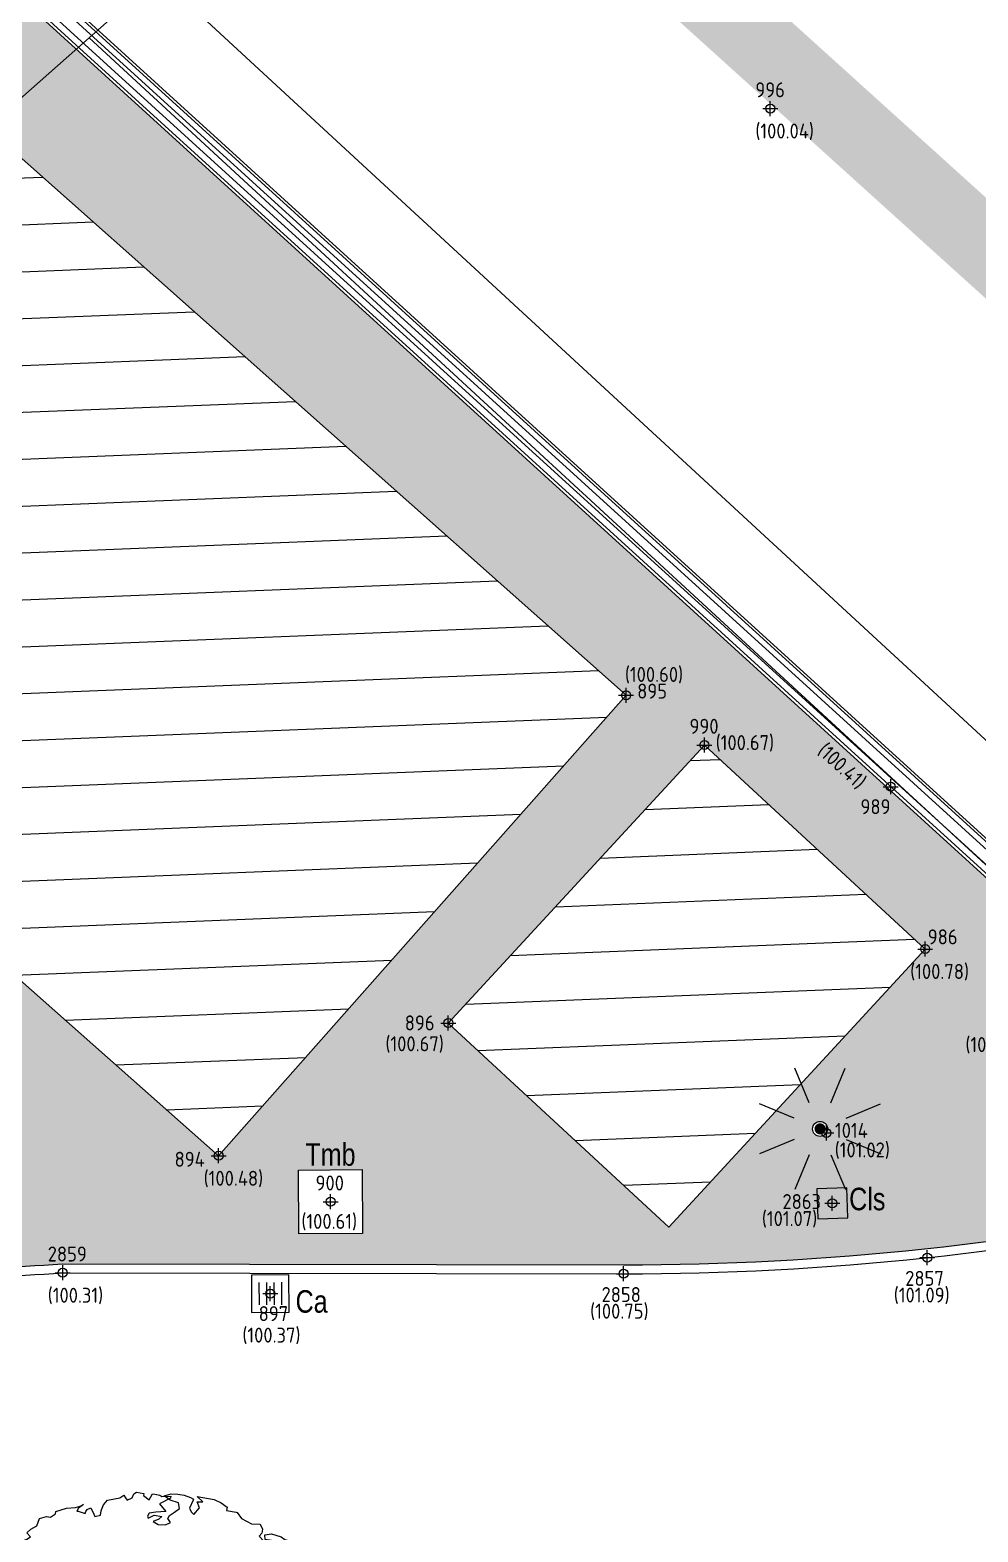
# Model space of a CAD drawing. Extents: x 9555 to 11275, y -8412 to -6382.
# Drawn here: x 10071.06 to 10083.71, y -8083.17 to -8063.13 of the extents above; entities that cross this region are included whole.
import ezdxf
from ezdxf.enums import TextEntityAlignment as Align

# ---------------------------------------------------------------- set-up
doc = ezdxf.new("R2010")
doc.units = 0
doc.header["$MEASUREMENT"] = 0
doc.header["$XCLIPFRAME"] = 2
doc.header["$PDMODE"] = 33
doc.header["$PDSIZE"] = 0.12
doc.linetypes.add('TRATTEGGIATA', pattern=[0.75, 0.5, -0.25])
doc.layers.get('0').update_dxf_attribs({"color": 53, "lineweight": 50})
for name, color, linetype in [('02_CAT', 7, 'Continuous'), ('GEI-Nome_P', 6, 'Continuous'), ('GEI-Punti', 7, 'Continuous'), ('Gei-Punti_3D', 3, 'Continuous'), ('GEI-Quote_P', 3, 'Continuous'), ('GEI-Simboli', 6, 'Continuous'), ('Immagine', 181, 'Continuous'), ('Ril-Aiuola_Retino', 85, 'Continuous'), ('Ril-Albero', 104, 'Continuous'), ('Ril-Fabbr_Retino', 8, 'Continuous'), ('Ril-Muro', 6, 'Continuous'), ('Ril-Palo_Lampione', 20, 'Continuous'), ('Ril-Strada', 4, 'Continuous'), ('Ril-Tomb_CADITOIA-Chiusino', 5, 'Continuous'), ('Ril-Tomb_CEMENTO-Cls', 5, 'Continuous'), ('Ril-Tombino', 5, 'Continuous')]:
    doc.layers.add(name, color=color, linetype=linetype)
for name, color, linetype, lineweight in [('Fgl.957E_Estratto', 5, 'Continuous', 30), ('Ril-Fabbr_Container-Prefabbricato', 7, 'Continuous', 30), ('x Area Rilievo', 1, 'Continuous', 15)]:
    doc.layers.add(name, color=color, linetype=linetype, lineweight=lineweight)
doc.layers.add('Gei-Nome_p(OFF)', color=251, linetype='Continuous', plot=False)
doc.styles.add('HELVLA', font='helvl', dxfattribs={"width": 0.8})
doc.styles.get("Standard").update_dxf_attribs({"font": 'isocp.shx'})
picture_1 = doc.add_image_def('image2.png', size_in_pixel=(4950, 3510))
picture_2 = doc.add_image_def('image3.png', size_in_pixel=(3510, 4950))
pattern_1 = [(2.294729999999969, (0, 0), (-0.02502492975622583, 0.6244988013524894), [])]

# ---------------------------------------------------------------- blocks, each defined once
blk = doc.blocks.new('PALO-ILLUM01_15')
at = {"layer": 'Ril-Palo_Lampione'}
h = blk.add_hatch(color=256, dxfattribs=at)
edge = h.paths.add_edge_path()
edge.add_arc((0, 0), 0.075, 0, 360)
for p, q in [((-0.143506287046162, 0.3464548247293203), (-0.334848003244527, 0.8083945909784093)), ((0.143506287046162, 0.3464548247293203), (0.334848003244527, 0.8083945909784093)), ((-0.3462938233607868, 0.1438943636914513), (-0.8080189212878537, 0.3357535150088668)), ((0.3462938233607868, 0.1438943636914513), (0.8080189212878537, 0.3357535150088668)), ((-0.3467755222732791, -0.1427295945208775), (-0.809142885358098, -0.3330357204180479)), ((0.3467755222732791, -0.1427295945208775), (0.809142885358098, -0.3330357204180479)), ((-0.1446699739465765, -0.345970517007297), (-0.3375632725125767, -0.8072645396960008)), ((0.1446699739465765, -0.345970517007297), (0.3375632725125767, -0.8072645396960008))]:
    blk.add_line(p, q, dxfattribs=at)
at = {"layer": 'Ril-Palo_Lampione', "color": 7}
blk.add_circle((0, 0), 0.09972012964650094, dxfattribs=at)
blk = doc.blocks.new('TCa-a')
at = {"layer": 'Ril-Tomb_CADITOIA-Chiusino'}
for p, q in [((-0.1499999999998636, 0.1500000000005457), (0.1500000000000909, 0.1500000000005457)), ((-0.1499999999998636, 0.0500000000001819), (0.1500000000000909, 0.0500000000001819)), ((-0.1499999999998636, -0.0500000000001819), (0.1500000000000909, -0.0500000000001819)), ((-0.1499999999998636, -0.1499999999996362), (0.1500000000000909, -0.1499999999996362))]:
    blk.add_line(p, q, dxfattribs=at)
blk.add_lwpolyline([(-0.25, -0.25), (0.25, -0.25), (0.25, 0.25), (-0.25, 0.25)], close=True, dxfattribs=at)
blk = doc.blocks.new('ALB_PINO')
at = {"layer": 'Ril-Albero'}
for points in [[(0.9957663673045545, -1.089119406650383), (0.9648018835592893, -1.083550707583157), (0.987240531896191, -1.047653842444191), (0.9604499515731959, -1.018876353835907), (1.029335424767964, -0.9913324360692002), (1.048991627814416, -0.9709081255237777), (1.053772078657971, -0.8998896763046957), (0.9475723619140126, -0.9127363487692435), (0.8941692090876359, -0.9430646301867398), (0.8463312608242859, -0.9424478588822183), (0.8288509349032438, -0.9952093898569672), (0.8506830358193156, -1.007122184396934), (0.8655586517753591, -1.057716179492303), (0.8220724577628289, -1.121773849048253), (0.8200744522101786, -1.177319743672882), (0.8587800176438805, -1.184280610449235), (0.8764382151376822, -1.219402194529351), (0.8462583281208254, -1.253906863726655), (0.7781576086459836, -1.321524177991336), (0.677522918730233, -1.303425884847087), (0.6564755507898781, -1.331586602151759), (0.6663925303479346, -1.365315874943548), (0.5679340315397212, -1.379554858696423), (0.5377541237791092, -1.414059643239483), (0.5089655379030091, -1.440828049255828), (0.4829595335646673, -1.452124044257829), (0.4555623850766324, -1.471156330673324), (0.3789358509371823, -1.497307965386057), (0.3338803272205269, -1.481218754832838), (0.2705600793325402, -1.47781750453268), (0.1911509221678216, -1.519441780952178), (0.1341804340842145, -1.525169076886044), (0.1306132558180479, -1.500568119636768), (0.1151310924407198, -1.497783784219422), (0.08277530755469797, -1.499951348332246), (0.03215460001877091, -1.514807075155289), (-0.03473284687913747, -1.486804982950702), (-0.1296241466769743, -1.525644808607098), (-0.1605886304226942, -1.520076109539872), (-0.2006854969971528, -1.520851505943568), (-0.2534820816584897, -1.503370012337285), (-0.3005354539371865, -1.542826724643049), (-0.3201916569840932, -1.563251035187562), (-0.3602885235585518, -1.564026431592168), (-0.2963615505149164, -1.519617935101991), (-0.3140197480087181, -1.484496351021875), (-0.35272531344242, -1.477535484245522), (-0.3969960834396034, -1.501519670191186), (-0.4793658507059035, -1.470733214336718), (-0.486322356409687, -1.509414530237876), (-0.5172868401549522, -1.503845831170651), (-0.5194627172803621, -1.471508610740415), (-0.5490358998853253, -1.458203648493139), (-0.6341882694326841, -1.442889718998771), (-0.6883759982437141, -1.433144516805982), (-0.7685698883846044, -1.43469528138084), (-0.7651805816907427, -1.371413123575252), (-0.790579860872981, -1.334899371786008), (-0.8447677466750747, -1.325154141359775), (-0.8926056949384247, -1.324537370055253), (-0.8989554754861047, -1.315408939166986), (-0.9116551935729831, -1.297152049155187), (-0.9398370750367349, -1.276110823726953), (-0.9708015587824548, -1.270542124659727), (-1.010898425356913, -1.271317521064333), (-1.029947923991472, -1.243932200163357), (-1.047605985237965, -1.208810759662441), (-1.004119811969645, -1.144753205453156), (-1.012645626633798, -1.103287525900299), (-1.023953886588856, -1.077294400941895), (-1.039436206956793, -1.074510037291105), (-1.063444205742485, -1.030260137668478), (-1.112066729990488, -0.9895698827536705), (-1.177562875747185, -0.953831527369033), (-1.188086716708654, -0.9679118577874704), (-1.193045196115577, -0.9510471637182434), (-1.204960181226738, -0.972863785551084), (-1.128762322935813, -1.082404925572149), (-1.193473892708312, -1.086740053797797), (-1.186339515431769, -1.135941852951504), (-1.15041655227958, -1.158375246087957), (-1.146849217021895, -1.182976231571587), (-1.179205001907917, -1.185143795684411), (-1.205211006246714, -1.196439790685503), (-1.21930186848283, -1.185919192088107), (-1.236353361564284, -1.102987976563412), (-1.249837655635815, -1.044657602941328), (-1.258363491044179, -1.003192038735136), (-1.24366574666044, -0.9659029187747308), (-1.296462331321777, -0.9484214251684477), (-1.309161892417592, -0.9301645633900932), (-1.320470330107469, -0.9041715255449105), (-1.348045486415117, -0.8353205533254311), (-1.376227388623079, -0.8142794432429525), (-1.339697700314332, -0.7889030895890699), (-1.323608811781355, -0.7438776782151706), (-1.3321344901982, -0.702412142242423), (-1.353966591114272, -0.6904993477033656), (-1.343442907144322, -0.6764189890505747), (-1.36249240577888, -0.6490336681505084), (-1.376583288759207, -0.6385131848988692), (-1.431555750545954, -0.5886944708623503), (-1.419640765435247, -0.5668778490295097), (-1.457739626457055, -0.5121073508085772), (-1.461306804723222, -0.4875063935593005), (-1.423385836017928, -0.4543938920702146), (-1.419211932595658, -0.431185102529156), (-1.431911650682082, -0.4129282125182669), (-1.45096114931664, -0.3855428916182007), (-1.439046027958625, -0.3637264133645601), (-1.419389961159027, -0.3433019592408471), (-1.416607358877513, -0.3278294328798381), (-1.444789240341265, -0.3067882074516035), (-1.487061984041588, -0.2752263834259736), (-1.522984967937987, -0.252793105635277), (-1.516028462234203, -0.2141117897332094), (-1.485848711464655, -0.1796069769567055), (-1.495765691022257, -0.1458777041640076), (-1.553520755090972, -0.1115315164875881), (-1.577528753876209, -0.06728161686496037), (-1.621192798717288, -0.04345605601938018), (-1.631109914522654, -0.009726639647482216), (-1.60588850691272, 0.04164272361904864), (-1.569358818603973, 0.06701907727293133), (-1.58284313341926, 0.1253493355483499), (-1.583627709403913, 0.165422819159545), (-1.53935696015094, 0.1894068897585441), (-1.54153283727635, 0.22174411018878), (-1.546491473674791, 0.238608832491451), (-1.519094168195238, 0.257641090673502), (-1.522661367205615, 0.2822419325770227), (-1.557977762193218, 0.3524851007381642), (-1.553803879514703, 0.3756937749334668), (-1.539106135130965, 0.4129828948938723), (-1.537714833990208, 0.420719158073922), (-1.503183171978776, 0.3905495017565102), (-1.486309707460691, 0.3955014295201238), (-1.451171320293156, 0.4131415199939568), (-1.451171320293156, 0.4131415199939568), (-1.418815535406679, 0.4153090841067808), (-1.437865054785448, 0.442694289661091), (-1.471612120068471, 0.4327905777139733), (-1.532149650170936, 0.4516640954492743), (-1.516060761637959, 0.4966895068231736), (-1.546418540971331, 0.550067837335888), (-1.508497551521828, 0.5831804541698205), (-1.469185281675777, 0.624029218838956), (-1.378467864556001, 0.6396603703000494), (-1.393343459768289, 0.6902544807411743), (-1.385602221088334, 0.6888622847995123), (-1.370904654440324, 0.7261513176466963), (-1.382213071385991, 0.7521444708385445), (-1.292886798415907, 0.7600393308852347), (-1.251398651444447, 0.7685508751241343), (-1.244442145740663, 0.8072321910262019), (-1.251576523017206, 0.8564339901789992), (-1.203131849597753, 0.9036269656657225), (-1.217222868824933, 0.9141475924974714), (-1.141979423185944, 1.005835477234001), (-1.065504343556199, 1.00731426186249), (-1.102366281633181, 0.9530146204801042), (-1.050485485731201, 0.908120603645699), (-1.051876786871958, 0.9003843404656493), (-1.143985484388281, 0.8770170411702622), (-1.172774091008591, 0.8502485198081615), (-1.182513178249678, 0.7960947928908411), (-1.245048870896767, 0.7594224442349571), (-1.193643566631977, 0.7342048027943804), (-1.147981516238247, 0.7659251365734292), (-1.133283771854508, 0.8032142565338347), (-1.122760087884558, 0.8172946151857161), (-1.015775774412191, 0.7900679193857343), (-0.9728963262995194, 0.8063157268055932), (-0.9504575002273441, 0.8422126790568711), (-0.8920958679940441, 0.8556762664051405), (-1.001256079336031, 0.9152400672886927), (-0.9893410942248693, 0.9370566891215333), (-0.9724674727161755, 0.9420085886517029), (-0.906364758793984, 0.9540800082908447), (-0.9226315188997205, 0.9969377119727199), (-0.9494220992227156, 1.025715200581004), (-0.9474240936700653, 1.081261095206543), (-1.000220678331402, 1.098742588812826), (-1.002396555456812, 1.131079809243062), (-0.9686494694295789, 1.140983636536845), (-0.8997641739705386, 1.16852746719124), (-0.8723668684909853, 1.187559725373291), (-0.8991574488139804, 1.216337213981575), (-0.870368862938335, 1.24310561999792), (-0.8260980929411517, 1.267089805943584), (-0.8086179240111733, 1.319851365151777), (-0.7579972164752462, 1.334707091974821), (-0.7270327327295263, 1.329138392907595), (-0.6905030444212343, 1.354514746561478), (-0.6877204628834761, 1.36998715757673), (-0.6110939080002709, 1.396138907635219), (-0.5463823382277724, 1.400474035860867), (-0.5126352522009938, 1.410377863153741), (-0.4866294255979255, 1.42167377104343), (-0.5231590931624623, 1.396297532735304), (-0.5350740782731691, 1.374480910902463), (-0.5273329965847324, 1.373088743194245), (-0.4745364119233955, 1.355607249587052), (-0.4717538096414273, 1.371079775948061), (-0.4612301256714773, 1.385160134599943), (-0.4352241213331354, 1.396456129601944), (-0.4112161432916537, 1.352206114632651), (-0.4062576638847304, 1.335341420563424), (-0.3647694961690604, 1.343853080148079), (-0.3592042916060336, 1.374798132869188), (-0.3578129904652769, 1.382534396050147), (-0.3431152668252935, 1.419823400663887), (-0.3129355160557452, 1.454328213440391), (-0.2222179626891148, 1.469959221321375), (-0.1948206572100162, 1.488991479503426), (-0.1821210961146562, 1.470734617725981), (-0.1694213780277778, 1.452477727714182), (-0.1342829908597878, 1.470117818188015), (-0.1209767046083243, 1.499670703200906), (-0.1027119389494828, 1.512358894145478), (-0.04852405314738917, 1.502613663718336), (-0.05130665542890256, 1.487141137357327), (-0.009033911729034116, 1.455579313331697), (0.01479621548435262, 1.499212528763934), (0.03027837886122597, 1.496428193346588), (0.06898394429538257, 1.489467326571145), (0.08307496352256294, 1.478946699740305), (0.1477865125513063, 1.483281712619288), (0.145003931013548, 1.467809301604944), (0.06559477384882939, 1.426185025185447), (0.1114347165590743, 1.370022359256296), (0.03898206509813917, 1.367079398738866), (-0.01024718430596749, 1.359959906862429), (-0.02216216941667426, 1.338143285030498), (-0.01720366926599581, 1.321278706307027), (0.02706707998743241, 1.345262776906026), (0.08125496578952607, 1.335517546479792), (0.06159876274307408, 1.315093235935279), (0.01871929388664739, 1.298845313170574), (0.05464225703883585, 1.276411920033212), (0.110221443982141, 1.274402952787028), (0.1453598311496762, 1.292043043260861), (0.1263103117713626, 1.319428248815171), (0.1263103117713626, 1.319428248815171), (0.1382252968820694, 1.341244870648012), (0.1747549851908161, 1.366621224301895), (0.2112846527553529, 1.391997462610021), (0.2027589950818083, 1.433463113928525), (0.1422213287320346, 1.452336775243936), (0.09994842804064774, 1.483898627503009), (0.1505691148328197, 1.498754238980297), (0.1984070630957149, 1.498137467676685), (0.2448538672098266, 1.489784404958669), (0.2899092131912084, 1.473695107293139), (0.2899092131912084, 1.473695107293139), (0.3117413141072802, 1.461782312754082), (0.3103500129665235, 1.454046049573122), (0.2837373042158333, 1.394940423126542), (0.295045721161955, 1.368947269935603), (0.31548654168148, 1.349298327561343), (0.3561899556767685, 1.397883383643972), (0.3399232163152419, 1.440741202671603), (0.3800200621459453, 1.441516483729544), (0.3391386195868336, 1.480814570936133), (0.4629963975768305, 1.458539802899764), (0.5144016810978655, 1.433322046112522), (0.5566744455419439, 1.401760337432648), (0.5525005421196738, 1.37855154789159), (0.6221707482901593, 1.366021953814567), (0.629911829978596, 1.364629786105439), (0.6616608897085143, 1.318987603427928), (0.7348981378983126, 1.281857195680828), (0.7982183857858445, 1.278455945379761), (0.8158766040234013, 1.243334476645401), (0.8103113994603746, 1.212389423924293), (0.7906551756697127, 1.191964998033114), (0.8237957142756613, 1.154059165647965), (0.7408192218532577, 1.137035874712097), (0.7056808346857224, 1.119395784238264), (0.7493450572616212, 1.095570310505906), (0.766218521779706, 1.100522238269519), (0.7916178009619443, 1.064008486480276), (0.8358885709591277, 1.087992672425941), (0.8351039742302646, 1.128066040689561), (0.8752008408051779, 1.128841437094167), (0.8807660453682047, 1.159786489816184), (0.8343193982456114, 1.168139524300756), (0.8321435003764464, 1.200476629384326), (0.881372749780553, 1.207596121260764), (0.9496514978187633, 1.187330292237135), (0.9778333792829699, 1.166289066808901), (1.061594447689572, 1.143238874133573), (1.074294029529142, 1.124982127701884), (1.034197162954683, 1.124206731298187), (1.04550557990035, 1.098213578106339), (0.9766201067055817, 1.070669660339632), (0.9563571785030263, 1.002435603003875), (0.9317426322965048, 0.9988758429493885), (0.9023473212643012, 0.924297690141799), (0.959317809348363, 0.9300249860756651), (0.9613158149010133, 0.9855708807012036), (0.9823631828413681, 1.013731598005876), (1.058989737724573, 1.039883348064365), (1.064554921543845, 1.070828285439717), (1.126483889034375, 1.059690887304356), (1.137792326724707, 1.033697849459173), (1.154059066086234, 0.9908400304315421), (1.179458345268472, 0.9543262786422986), (1.16754338090152, 0.9325097721561235), (1.141537376563178, 0.9212137771541222), (1.138754774281665, 0.9057412507931133), (1.164154053463903, 0.8692274990038698), (1.21060085757756, 0.8608744362858545), (1.21912653599486, 0.8194089003131069), (1.255049499147049, 0.7969755071766542), (1.267749217233927, 0.7787186171648557), (1.222087166840197, 0.7469982833848974), (1.269318389946989, 0.6985717652900405), (1.309415256521902, 0.6993471616946465), (1.349512280087879, 0.7001225298658085), (1.343947075524852, 0.6691774771437906), (1.333423234563384, 0.6550971467253532), (1.326466749603355, 0.6164159461690417), (1.325075448462599, 0.608679682988992), (1.345516248237914, 0.5890306252689754), (1.385613114812827, 0.5898060216735814), (1.393354353492327, 0.5884138257310099), (1.415971051137262, 0.5364276629274229), (1.435020392780302, 0.5090423702608007), (1.413973024839947, 0.4808816529561284), (1.454854488143724, 0.4415836810962048), (1.472512685637071, 0.4064620970151793), (1.445115380157972, 0.3874298388331283), (1.448682558424139, 0.3628288815838516), (1.457208393832502, 0.32136331737766), (1.455817092691746, 0.3136270541967008), (1.409548317141912, 0.2340969736264071), (1.43494759632415, 0.1975832218371636), (1.44129737687183, 0.1884547909479863), (1.44704060999868, 0.1315167003807858), (1.40772834015263, 0.09066793571255971), (1.476791664175948, 0.03032862307773598), (1.489491225271308, 0.01207176130029097), (1.480358842442115, 0.005727665828459294), (1.491667280131992, -0.0202653720176329), (1.474793658622843, -0.02521727154689302), (1.438263970314097, -0.0505936252016852), (1.53194201827921, -0.1073730906678918), (1.516459854901882, -0.1045887552514557), (1.496197062946635, -0.1728229561664136), (1.503938144635072, -0.1742151238746317), (1.476540859899728, -0.1932472667109266), (1.450534855561386, -0.2045432617129279), (1.451319588537103, -0.2446167735566576), (1.444363103577075, -0.2832979741129691), (1.441580501295562, -0.2987705004730685), (1.446538980702485, -0.3156351945422955), (1.42827405805258, -0.3283233572525148), (1.402268210705756, -0.3396193804879601), (1.412185190263358, -0.373348653280658), (1.482639972418951, -0.4259517309679666), (1.438369066174459, -0.4499357733344311), (1.418106274218758, -0.518169974249389), (1.428023410767878, -0.551899275275531), (1.400626105288779, -0.570931533457582), (1.374620100950438, -0.5822275284595833), (1.387319819037316, -0.6004844184704723), (1.383930512343454, -0.6637665762760605), (1.341051043487028, -0.6800144990416754), (1.331311956245486, -0.7341682259580864), (1.346187415210466, -0.7847621928200113), (1.295566864665602, -0.7996179478764986), (1.272343462608774, -0.795441416517491), (1.255469998091144, -0.8003933442811046), (1.234422473159725, -0.8285540333514234), (1.22607468705894, -0.8749714970877847), (1.155013336738762, -0.870178194425165), (1.157189370855235, -0.9025154430888449), (1.146058982473392, -0.9644054331853056), (1.165108324116432, -0.9917907258519278), (1.129969957692651, -1.009430700980005), (1.094831570525116, -1.027070791453838), (1.073784202584761, -1.05523150875851), (1.024554796189591, -1.062350972400594)], [(0.7224292112865669, 0.6693631051888644), (0.6884083055571182, 0.6811852515360499), (0.6766886789765749, 0.6794904492147964), (0.6455468180835169, 0.6755846757036181), (0.6347187611455638, 0.647111594322638), (0.6334362115131853, 0.6188231329164466), (0.6093769843693053, 0.5908283857656045), (0.587780453047003, 0.587107145116903), (0.5794154474011748, 0.5829077444645065), (0.579975818087064, 0.5542878495120078), (0.5341332170615942, 0.5321118361074753), (0.4883505333165203, 0.563160803695979), (0.43637664921755, 0.5915206094445296), (0.3877996944794404, 0.5964541650668309), (0.3741948184116382, 0.6160123327403255), (0.4272644095832447, 0.6254809627929774), (0.4836884854427126, 0.6324451380936864), (0.4612005414697933, 0.655502148270358), (0.4340330977598796, 0.6736968318231504), (0.3690147082785415, 0.6929949102945159), (0.3233166413857589, 0.682200574290988), (0.3319532841779846, 0.6350167840695633), (0.2906034973212854, 0.6272430434513865), (0.2467058853291064, 0.6370389539310111), (0.199742542932313, 0.672102730431476), (0.2286681123724748, 0.6954198298120957), (0.2574491476794947, 0.7073552517917108), (0.2654406251987211, 0.7306345730015948), (0.2349188952804298, 0.7513339137643982), (0.2039213907847852, 0.7588097305419126), (0.2047282073273209, 0.7738748986543271), (0.1789281078368958, 0.7785148271335913), (0.1911233312595186, 0.7934330663287312), (0.2048302552990435, 0.8061781407381261), (0.1620708157967101, 0.8328808069894933), (0.0927466324407078, 0.8282367253918039), (0.05777455377085516, 0.8136121133387917), (0.04460296611853209, 0.8673153696821885), (0.08123112254736498, 0.8911485225839044), (0.1197021785493462, 0.9146501265935569), (0.1499524490565136, 0.9453340638177963), (0.1619610076551226, 0.9697923645202593), (0.1973065937078218, 0.9653369406700278), (0.2067077238722277, 0.9541398550112774), (0.2084062877921724, 0.9424268311771868), (0.1925675321609788, 0.9072498072786459), (0.1758798085517128, 0.8779292388293527), (0.2438789768585821, 0.87520653905122), (0.2963284577996319, 0.8600701701756464), (0.3101624848528672, 0.8100503763102154), (0.3383234099288757, 0.7973807993625144), (0.3636056041515303, 0.8004390858053796), (0.3593595498215336, 0.829721819617049), (0.3620092659381271, 0.8444554388364907), (0.3926755507328608, 0.8351378908204481), (0.4360551004657509, 0.833040223496397), (0.4323269514044341, 0.8546247423850275), (0.4066712290556325, 0.8706463764987404), (0.3751558400359727, 0.8858205235450498), (0.3615509639677157, 0.9053786912185444), (0.38730873428824, 0.92166029918954), (0.3975166809951816, 0.9255283816422946), (0.4452443537730915, 0.926451337937948), (0.4685392505363097, 0.9184593522935813), (0.4834689846626361, 0.9062679942293528), (0.5012351412166254, 0.8992704245696643), (0.5069505877373786, 0.8887361777691751), (0.5401222115070823, 0.8827705433390349), (0.5312814520281108, 0.8653477340461961), (0.5056680381054548, 0.8604477163629838), (0.4899314874365928, 0.8575739063157073), (0.5001818995611984, 0.8405203087390021), (0.5223386238336616, 0.8156215673228928), (0.5311196437675108, 0.7798194827359168), (0.5033745552437949, 0.7524874873310239), (0.519527099456468, 0.7153596967922624), (0.5697601319535579, 0.7196346820195743), (0.6020401653369163, 0.7404472113024951), (0.6060147395111244, 0.7625476401321123), (0.6089532099105099, 0.8000446706213609), (0.6092421211852752, 0.8228080536559048), (0.5787202135317102, 0.8435073073063961), (0.5521730577876269, 0.8863070768997261), (0.5357316230443985, 0.9006715997487902), (0.5574725107641143, 0.9157744306852749), (0.5706613725443503, 0.9362177482520622), (0.571612702475818, 0.9626644784188159), (0.5864999711844803, 0.9713948003840471), (0.6271874963750861, 0.9754851656365702), (0.6462785109875995, 0.9758544055861478), (0.6767157810446633, 0.996998340181932), (0.7147534123834021, 0.9863549991017919), (0.793045458232541, 0.9456570217174942), (0.8170026374051531, 0.9413485267845374), (0.8319323715314795, 0.9291571687203088), (0.8096735785435385, 0.9217525527059536), (0.7930877666586866, 0.9247353699214784), (0.7711601933712018, 0.9191724851465608), (0.7604765135744174, 0.9020811094000294), (0.7477632278925057, 0.8948611133604629), (0.7556951228576736, 0.8649155124570882), (0.7521961247813351, 0.8560384051546919), (0.7142431310386428, 0.8248385579885564), (0.7060647902163737, 0.8110990958279274), (0.7242046318884832, 0.7850215773773073), (0.7433380911744507, 0.764469021951669), (0.7241025631734601, 0.7527182199477522), (0.6931050794215707, 0.7601941520710227), (0.671839924791243, 0.7583146144274053), (0.6826082421840738, 0.7335628019285707), (0.6987183002357824, 0.717356576073513), (0.7059454681171928, 0.7046492798339443), (0.7196947005828633, 0.6964727024482329), (0.7451635803728323, 0.689991042729531), (0.7436943451731395, 0.6712425274858163)], [(-0.5003759559501523, 0.7785922944352155), (-0.458749608642683, 0.8094995287032194), (-0.4238835361074579, 0.8416203220983325), (-0.399543098822484, 0.8605113777830526), (-0.3807741199339378, 0.8420226610500929), (-0.3970949862294817, 0.8030835726963832), (-0.4169988119835698, 0.7636246447546062), (-0.3803143084106329, 0.7477349179490591), (-0.3530908083041224, 0.7568041386907004), (-0.3545033973278393, 0.8070678920095309), (-0.3608992686069563, 0.8361286595068169), (-0.3319815889481207, 0.8739694730803061), (-0.2995512318052098, 0.8925712630542022), (-0.2508290496882213, 0.9047593081272145), (-0.2381907309087377, 0.8780669618642065), (-0.2716441475265294, 0.7956823189204467), (-0.3149646743863239, 0.7360034918205949), (-0.334798218165943, 0.7163034270664782), (-0.3202419471859121, 0.7067122518615984), (-0.2964898170154713, 0.7094264299047972), (-0.2441554362509291, 0.7674871426363614), (-0.223174581512007, 0.7741879473281549), (-0.1898907701646193, 0.7717020306420004), (-0.1614079738399584, 0.7619367778414398), (-0.1379084597716623, 0.7309685392196561), (-0.1508698744953032, 0.7042196108141301), (-0.1700737367183456, 0.6751022611740045), (-0.1660432319630361, 0.652281257213667), (-0.1342424894820207, 0.6803002358434345), (-0.1333600608507586, 0.7045654586681153), (-0.0989000950901453, 0.7344331203596263), (-0.07943102169704819, 0.7262860729737038), (-0.05534333148804593, 0.711494620947734), (-0.02187725290798492, 0.722932353970004), (0.01886679674140623, 0.7295744564583915), (0.02965764316203323, 0.7055397971417717), (0.00953004476004482, 0.6777512909740364), (-0.06175551523264367, 0.6242555490378341), (-0.1022344206060182, 0.5803491457528931), (-0.1057760725168784, 0.5542352398664687), (-0.09243779020699239, 0.5378844719057552), (-0.06783220583239624, 0.5195109432885818), (-0.03591954498753624, 0.5416948046695726), (-0.006218957860595342, 0.5386891498099191), (-0.04876917232051592, 0.5091106679689194), (-0.07414500220094822, 0.4973837550964597), (-0.1273741447176512, 0.4860048153233033), (-0.1635409519925374, 0.4983124707230419), (-0.1941653421927836, 0.502647065285545), (-0.2171181186418845, 0.5753860657557921), (-0.2902636819812284, 0.5954950117325324), (-0.275148209287598, 0.5567276936384132), (-0.241122995888297, 0.5389893800019034), (-0.2604386455016789, 0.5157072386559403), (-0.2967462814883708, 0.4884972690952477), (-0.3632019189242989, 0.4876338889876777), (-0.3841539302096197, 0.5262859227355512), (-0.4489443625203293, 0.5088412059747762), (-0.4794153289408604, 0.4817466118053939), (-0.5265137444544629, 0.4785712053315049), (-0.5318739611904677, 0.5004680121066594), (-0.5134116988872032, 0.5448377638822138), (-0.5109055705453067, 0.5781157215355126), (-0.5296745494338528, 0.5966044382684722), (-0.5205903466602768, 0.6147450908573857), (-0.4672494836469508, 0.6202889185661958), (-0.434413150702934, 0.641143749198308), (-0.4030183840236679, 0.6669096871705024), (-0.4395207513374371, 0.6967229726390881), (-0.4911259962759622, 0.6943567625091547), (-0.4709983978736522, 0.7221452686772116), (-0.4721459067011416, 0.7351445339242864), (-0.530287784736873, 0.7223213701013916), (-0.5410786311575001, 0.7463560294180114), (-0.5190330805543213, 0.7912457066432318)], [(-0.7429381164623692, -0.08399159841391679), (-0.7942271038581339, -0.07641204089540565), (-0.8415939710079101, -0.07447083539918253), (-0.8721632528475993, -0.07061754071636983), (-0.8723614281183245, -0.0442723714910187), (-0.8332867394577761, -0.02827887329530654), (-0.7913109337695232, -0.01445132793159587), (-0.806015061435005, 0.02272426688469409), (-0.8316778904544435, 0.03556128093114808), (-0.8662208799963764, -0.0009794111661847182), (-0.882247381807133, -0.02605104088306121), (-0.9294527650735063, -0.03236064938354843), (-0.9655379423583099, -0.02258237576424449), (-1.008607977047973, 0.003251160284349908), (-0.9986702789113906, 0.0310621402444724), (-0.9167604014759263, 0.06566174219133813), (-0.8439288598332269, 0.07722880721976821), (-0.815974377154248, 0.0771344232956892), (-0.819485230046098, 0.09420924624137683), (-0.8381997360569358, 0.1090853248528276), (-0.9162608552777556, 0.105036196687621), (-0.9358347443757111, 0.1151337169116289), (-0.9576121445369381, 0.1404267341653451), (-0.9708474464899837, 0.1674721890689455), (-0.9655662607113982, 0.2059867063520926), (-0.9374868078015197, 0.215735950772256), (-0.9033185512179216, 0.222745844950083), (-0.8900316618081661, 0.2417327288480067), (-0.9323305922542886, 0.2444068397120702), (-0.9501126671297015, 0.2278727073748144), (-0.9955991687187407, 0.2311199567233473), (-1.003605050085184, 0.2506475029962587), (-1.010178483143932, 0.2781392081173237), (-1.041930272829063, 0.2937156006395583), (-1.075437342340024, 0.3178293187287693), (-1.066072552432502, 0.3424546699938276), (-1.032190749963206, 0.3478717498250319), (-0.9439570452040016, 0.3352924488412157), (-0.8842876212191868, 0.3377160558569869), (-0.8633179752008573, 0.3536770497097734), (-0.8611878261689299, 0.3746703784831027), (-0.8655945550557362, 0.4050612007289658), (-0.9038465727602443, 0.4119405008026717), (-0.9227227403897587, 0.4350673062985209), (-0.8717200501172329, 0.4258949061999431), (-0.8454844491160429, 0.4162436644277534), (-0.7997996360094248, 0.3866511022737598), (-0.7829286679251481, 0.3523744810021583), (-0.7643389751536915, 0.327654745813021), (-0.7995431517687166, 0.2599904414495597), (-0.7620405999804234, 0.1940495455359326), (-0.7453162197101619, 0.2321504322912062), (-0.7568327969769371, 0.2687527732763613), (-0.7267116101260171, 0.2715575064779898), (-0.6817978805187295, 0.2651244848551926), (-0.6341961467109059, 0.2187437549049775), (-0.646711952621331, 0.1765973304758575), (-0.5885629210609977, 0.1431188539503694), (-0.5478579228050648, 0.1407313982357721), (-0.5123089623615442, 0.1096731406936726), (-0.524002097315929, 0.09039951453397066), (-0.5684310405466704, 0.07208015304459536), (-0.5937342104124355, 0.05032118386898787), (-0.5935360351417103, 0.02397601464363674), (-0.6127869149853495, 0.01757213756573606), (-0.6544246791030446, 0.05136974535017202), (-0.6923900649575216, 0.05984194688372213), (-0.7328087868339708, 0.06382212983263003), (-0.7280788917013297, 0.01692988205141432), (-0.6899153098319175, -0.01788737336082136), (-0.7237971123016678, -0.02330445319202568), (-0.7321775696349277, -0.03330773307206414), (-0.681997707309506, -0.06535290320661602), (-0.6913624972170282, -0.08997825447167429), (-0.7386928507147559, -0.106131491316404)]]:
    blk.add_lwpolyline(points, close=True, dxfattribs=at)
at = {"layer": 'Ril-Albero', "const_width": 0.15, "flags": 128}
blk.add_lwpolyline([(-0.0749999999998181, 0, 1), (0.07500000000027285, 0, 1)], format="xyb", close=True, dxfattribs=at)
blk = doc.blocks.new('-Fgl. 957E Estratto Foglio Intero_PostFR2')
at = {"layer": 'Immagine'}
image = blk.add_image(picture_1, insert=(9917.283654509196, -8422.509303729323), size_in_units=(838.1827212973916, 594.3477478290598), rotation=0.001090204153391001, dxfattribs=at)
image.set_boundary_path([(308.7555908007198, 193.6289745913382), (4680.161310497795, 3410.458243007306)])
image.dxf.flags = 15
blk = doc.blocks.new('-Fgl. 958 Estratto Foglio Intero_PostFR3')
at = {"layer": 'Immagine'}
image = blk.add_image(picture_2, insert=(9716.786041246873, -8308.17513906339), size_in_units=(1485.8142875308895, 2095.3791234409982), rotation=-0.001043539486264, dxfattribs=at)
image.set_boundary_path([(486.9858317041253, 415.0435325266662), (2987.88009123626, 4584.843253445799)])
image.dxf.flags = 15
blk = doc.blocks.new('- Fogli_Unione (Estratti_20043_SpostatoComeAll.957E_SuRIL_PostFR1-FR2-FR3 (2021-02-08)')
for name in ['-Fgl. 958 Estratto Foglio Intero_PostFR3', '-Fgl. 957E Estratto Foglio Intero_PostFR2']:
    blk.add_blockref(name, (0, 0))
blk = doc.blocks.new('2493-1_PostFRAZ')
at = {"layer": 'Fgl.957E_Estratto'}
blk.add_line((10084.67396878237, -8075.064809115396), (10071.85188144483, -8063.231930504124), dxfattribs=at)
blk.add_lwpolyline([(10195.69424327256, -7953.179523551185), (10135.9804848642, -8006.375916930941), (10055.5350028999, -8077.698371663868), (9990.364679923241, -8150.486930178999), (10203.25267008131, -8346.253982032182), (10255.46632072889, -8393.78925886355), (10405.81180513532, -8288.04927422074), (10404.16474097144, -8285.636148357371), (10413.28978395029, -8279.330453460288), (10414.98197181039, -8281.675917584857), (10491.48271988528, -8229.140151832258), (10489.65873393807, -8226.49654289975), (10499.64504938737, -8220.001473783164), (10501.42342807424, -8222.098130762557), (10579.34423382379, -8168.070643182646), (10701.59723087798, -8098.119645045056)], dxfattribs=at)
at = {"layer": '02_CAT'}
blk.add_blockref('- Fogli_Unione (Estratti_20043_SpostatoComeAll.957E_SuRIL_PostFR1-FR2-FR3 (2021-02-08)', (2.400635534626417, 6.76379925128731), dxfattribs=at)

msp = doc.modelspace()

# ---------------------------------------------------------------- hatches: boundary and pattern name
at = {"layer": 'Ril-Aiuola_Retino'}
h = msp.add_hatch(dxfattribs=at)
h.set_pattern_fill('TEXTURE', color=256, scale=3, angle=90)
h.set_pattern_definition([(90, (-1.44, 2.16), (-2.28, 1.32), [0.12, -2.01, 0.09, -0.8699999999999999, 0.18, -2.13]), (99.99999999999999, (-2.67, 1.59), (-2.853442849732936, 0.8067613670150445), [0.21, -0.5099999999999999, 0.27, -1.59, 0.15, -1.98]), (110, (-1.71, 1.29), (-2.209762533757766, 1.334709535592093), [0.24, -1.65, 0.21, -1.23, 0.15, -0.96]), (120, (-1.53, 2.16), (-2.540518682742054, -0.2196925639128059), [0.15, -0.9899999999999999, 0.12, -1.47, 0.08999999999999998, -1.95]), (130, (-2.19, 1.32), (-2.163703554074118, 0.3383591731976974), [0.12, -1.32, 0.09, -0.8400000000000001, 0.24, -1.53]), (140, (-1.11, 1.77), (-2.35733494025581, -0.8024786473477873), [0.06, -1.11, 0.15, -1.83, 0.18, -0.9299999999999999]), (150, (-1.32, 1.86), (-2.237076581449592, -0.9947302994931883), [0.15, -1.23, 0.06, -1.44, 0.12, -1.11]), (160, (-0.9599999999999999, 1.53), (-2.155868477983183, -1.098922702303704), [0.08999999999999998, -0.57, 0.18, -0.9599999999999999, 0.12, -1.32]), (170, (-2.73, 1.68), (-1.647194504535999, -2.085653438188235), [0.21, -1.32, 0.08999999999999998, -1.56, 0.18, -1.47]), (180, (-1.44, 1.86), (-1.11, -2.64), [0.18, -0.9299999999999999, 0.12, -1.83, 0.06, -1.86]), (190, (-2.37, 1.38), (-1.45145291151213, -2.479714589557226), [0.21, -1.17, 0.18, -0.96, 0.21, -2.19]), (200, (-0.6599999999999999, 1.17), (-0.8169113832647705, -2.404403417043912), [0.24, -0.78, 0.12, -1.59, 0.18, -1.74]), (210, (-1.02, 0.36), (-0.2849226783578577, -2.866499444855586), [0.15, -2.01, 0.18, -0.9299999999999999, 0.21, -1.23]), (220, (-0.3599999999999999, 1.02), (-0.7126608126250225, -2.791077671106385), [0.08999999999999998, -0.6599999999999999, 0.12, -1.29, 0.24, -1.68]), (230, (-2.76, 0.1200000000000002), (0.3420568782006699, -2.205968515658284), [0.18, -1.08, 0.21, -0.9299999999999999, 0.12, -1.26]), (240, (-0.1799999999999998, 2.61), (1.207672585833788, -2.048249722427793), [0.12, -0.8400000000000001, 0.24, -1.86, 0.21, -1.71]), (250, (-1.86, 0.6300000000000001), (1.624286891851902, -2.379010738302391), [0.18, -1.26, 0.15, -1.14, 0.12, -1.83]), (260, (-1.14, 0.8100000000000002), (1.691231651014422, -2.156440470452878), [0.27, -0.9899999999999999, 0.18, -1.35, 0.24, -1.32])])
edge = h.paths.add_edge_path()
edge.add_line((10053.72848894151, -8053.38570111679), (10056.8882, -8049.9121))
edge.add_line((10056.8882, -8049.9121), (10084.45247813717, -8075.014260575386))
edge.add_line((10084.45247813717, -8075.014260575386), (10084.4451, -8076.3711))
edge.add_line((10084.4451, -8076.3711), (10084.9968, -8076.3741))
edge.add_line((10084.9968, -8076.3741), (10086.2886, -8076.8484))
edge.add_line((10086.2886, -8076.8484), (10089.4799, -8074.7599))
edge.add_line((10089.4799, -8074.7599), (10093.4773, -8070.8829))
edge.add_arc((10094.06927654108, -8073.071272377026), 2.267026661890408, -2.346743222350824, 105.1368052899513, ccw=False)
edge.add_arc((10082.81119942297, -8061.123809409587), 18.10650731999908, 283.2657927894478, 318.3199480741794, ccw=False)
edge.add_arc((10079.01460136548, -8042.198300626294), 37.40381429144605, 269.94916942252615, 282.2738587833335, ccw=False)
edge.add_line((10078.98141816688, -8079.60210019832), (10071.49565323268, -8079.588490626352))
edge.add_arc((10070.61449611676, -8069.383372223617), 10.24308935218201, 263.917207823197, 274.93494287035867, ccw=False)
edge.add_line((10069.52908270928, -8079.568791076647), (10065.4810353269, -8079.255627055277))
edge.add_arc((10065.65523609822, -8078.354302951702), 0.9180038389958332, 226.8020009415644, 259.06119852695133, ccw=False)
edge.add_line((10065.02684259773, -8079.023520895988), (10063.9724, -8077.926))
edge.add_line((10063.9724, -8077.926), (10068.07752425427, -8073.279716016322))
edge.add_line((10068.07752425427, -8073.279716016322), (10073.5804, -8078.1481))
edge.add_line((10073.5804, -8078.1481), (10079.0158, -8072.004))
edge.add_line((10079.0158, -8072.004), (10069.8794, -8063.89))
edge.add_line((10069.8794, -8063.89), (10060.37107203688, -8074.651767291364))
edge.add_line((10060.37107203688, -8074.651767291364), (10058.48610367705, -8072.881788055062))
edge.add_line((10058.48610367705, -8072.881788055062), (10064.24880271048, -8066.494949321075))
edge.add_line((10064.24880271048, -8066.494949321075), (10064.0926597993, -8066.275843243106))
edge.add_line((10064.0926597993, -8066.275843243106), (10066.3437, -8063.781))
edge.add_line((10066.3437, -8063.781), (10057.3799, -8055.6506))
edge.add_line((10057.3799, -8055.6506), (10056.89986690192, -8056.182623964226))
edge.add_line((10056.89986690192, -8056.182623964226), (10053.72848894151, -8053.38570111679))
edge = h.paths.add_edge_path(flags=16)
edge.add_arc((10064.02349575416, -8059.798506169219), 0.2999999999992724, 0, 360)
edge = h.paths.add_edge_path(flags=16)
edge.add_arc((10065.23279870213, -8058.465244612), 0.3500000000003638, 0, 360)
edge = h.paths.add_edge_path(flags=16)
edge.add_arc((10066.34868322882, -8066.72591773479), 0.2999999999992724, 0, 360)
h.paths.add_polyline_path([(10080.0605, -8072.6679), (10083.004, -8075.3894), (10079.587, -8079.0985), (10076.6435, -8076.377)], flags=16)
h.paths.add_polyline_path([(10074.64495223468, -8078.339169779939), (10074.65106977992, -8079.189147765324), (10075.50104776531, -8079.183030220077), (10075.49493022006, -8078.333052234691)], flags=16)
h.paths.add_polyline_path([(10060.22874749439, -8071.996703427514), (10059.86030342751, -8072.40505250561), (10060.26865250561, -8072.773496572488), (10060.63709657249, -8072.36514749439)], flags=16)
h.paths.add_polyline_path([(10060.13238341326, -8071.225795120592), (10059.87069512059, -8071.528316586736), (10060.17321658674, -8071.790004879407), (10060.43490487941, -8071.487483413263)], flags=16)
h.paths.add_polyline_path([(10061.58968341326, -8072.606695120592), (10061.32799512059, -8072.909216586736), (10061.63051658674, -8073.170904879407), (10061.89220487941, -8072.868383413263)], flags=16)
edge = h.paths.add_edge_path(flags=16)
edge.add_arc((10081.60243467607, -8077.788916861025), 0.09972012964681198, 0, 360)
edge = h.paths.add_edge_path(flags=16)
edge.add_arc((10065.70599785284, -8078.474403980041), 0.4500000000007276, 0, 360)
h = msp.add_hatch(dxfattribs=at)
h.set_pattern_fill('TEXTURE', color=256, angle=90, style=0)
h.set_pattern_definition([(90, (-0.4799999999999999, 0.72), (-0.76, 0.4400000000000001), [0.04, -0.67, 0.03, -0.29, 0.06, -0.71]), (99.99999999999999, (-0.89, 0.53), (-0.9511476165776452, 0.2689204556716815), [0.06999999999999999, -0.17, 0.08999999999999998, -0.5299999999999999, 0.05, -0.6599999999999999]), (110, (-0.57, 0.43), (-0.7365875112525886, 0.4449031785306977), [0.08, -0.55, 0.07, -0.41, 0.05, -0.32]), (120, (-0.51, 0.72), (-0.8468395609140178, -0.07323085463760198), [0.05, -0.33, 0.03999999999999999, -0.4899999999999999, 0.03, -0.6499999999999999]), (130, (-0.73, 0.4400000000000001), (-0.7212345180247061, 0.1127863910658991), [0.04, -0.44, 0.03, -0.28, 0.08, -0.51]), (140, (-0.3699999999999999, 0.59), (-0.7857783134186035, -0.2674928824492624), [0.02, -0.37, 0.05, -0.61, 0.06, -0.31]), (150, (-0.4399999999999999, 0.62), (-0.7456921938165306, -0.3315767664977294), [0.05, -0.41, 0.02, -0.48, 0.04, -0.37]), (160, (-0.32, 0.51), (-0.7186228259943942, -0.3663075674345679), [0.03, -0.19, 0.05999999999999999, -0.32, 0.03999999999999999, -0.4399999999999999]), (170, (-0.91, 0.5600000000000002), (-0.5490648348453331, -0.6952178127294115), [0.06999999999999999, -0.4399999999999999, 0.03, -0.5199999999999999, 0.05999999999999999, -0.4899999999999999]), (180, (-0.4799999999999999, 0.62), (-0.3700000000000001, -0.88), [0.06, -0.31, 0.04, -0.61, 0.02, -0.62]), (190, (-0.79, 0.4600000000000001), (-0.48381763717071, -0.8265715298524087), [0.07, -0.39, 0.06, -0.32, 0.07, -0.73]), (200, (-0.22, 0.39), (-0.2723037944215902, -0.801467805681304), [0.08, -0.26, 0.04, -0.53, 0.06, -0.58]), (210, (-0.34, 0.12), (-0.09497422611928591, -0.9554998149518621), [0.05, -0.67, 0.06, -0.31, 0.07, -0.41]), (220, (-0.12, 0.34), (-0.2375536042083408, -0.9303592237021284), [0.03, -0.22, 0.03999999999999999, -0.4299999999999999, 0.07999999999999999, -0.5599999999999999]), (230, (-0.92, 0.04000000000000006), (0.1140189594002233, -0.7353228385527613), [0.06, -0.36, 0.07, -0.31, 0.04, -0.42]), (240, (-0.05999999999999994, 0.87), (0.4025575286112626, -0.682749907475931), [0.04, -0.28, 0.08, -0.62, 0.07, -0.57]), (250, (-0.62, 0.21), (0.541428963950634, -0.7930035794341305), [0.05999999999999999, -0.4199999999999999, 0.05, -0.3799999999999999, 0.03999999999999999, -0.6099999999999999]), (260, (-0.38, 0.27), (0.5637438836714741, -0.7188134901509595), [0.08999999999999998, -0.33, 0.05999999999999999, -0.45, 0.07999999999999999, -0.4399999999999999])])
edge = h.paths.add_edge_path()
edge.add_line((10072.31411899085, -8084.447597744334), (10074.73991137228, -8084.857168933359))
edge.add_arc((10074.52441384905, -8085.306637125387), 0.4984584618236976, -72.28182419045089, 64.38461155438188, ccw=False)
edge.add_line((10074.67611233276, -8085.7814512029), (10072.22299386335, -8086.068779206837))
edge.add_arc((10072.42865267125, -8085.267187339067), 0.8275536645687745, 97.95528941309578, 255.6103944682078, ccw=False)
edge = h.paths.add_edge_path()
edge.add_line((10050.86849520025, -8065.367099982484), (10051.9266878847, -8064.20043812269))
edge.add_line((10051.9266878847, -8064.20043812269), (10050.51734154715, -8062.922124297885))
edge.add_line((10050.51734154715, -8062.922124297885), (10049.48914471124, -8064.017806225052))
edge.add_line((10049.48914471124, -8064.017806225052), (10050.00694713969, -8064.524325481658))
edge.add_arc((10050.50121598216, -8064.448838321428), 0.4999999999988312, -97.42118905556481, 188.6833940654215, ccw=False)
edge.add_line((10050.43663481897, -8064.944650053197), (10050.86849520025, -8065.367099982484))
h.paths.add_polyline_path([(10053.31161880304, -8059.712130791725), (10051.52393511727, -8058.099144543415), (10052.65248119696, -8056.848369208276), (10054.44016488273, -8058.461355456585)])
edge = h.paths.add_edge_path(flags=16)
edge.add_arc((10052.75390002256, -8058.171889635042), 0.1749999999992724, 0, 360)
edge = h.paths.add_edge_path(flags=16)
edge.add_arc((10053.24240560821, -8058.53772262614), 0.1000000000003638, 0, 360)
edge = h.paths.add_edge_path(flags=16)
edge.add_arc((10072.6716663784, -8085.406940288896), 0.2999999999992724, 0, 360)
at = {"layer": 'Ril-Fabbr_Retino'}
h = msp.add_hatch(dxfattribs=at)
h.set_pattern_fill('ANSI31', color=256, scale=5, angle=317.29473, style=0)
h.set_pattern_definition(pattern_1)
h.paths.add_polyline_path([(10069.8794, -8063.89), (10060.3342, -8074.6935), (10063.9724, -8077.926), (10068.07752425427, -8073.279716016322), (10073.5804, -8078.1481), (10079.0158, -8072.004)])
h = msp.add_hatch(dxfattribs=at)
h.set_pattern_fill('ANSI31', color=256, scale=5, angle=317.29473, style=0)
h.set_pattern_definition(pattern_1)
h.paths.add_polyline_path([(10076.6435, -8076.377), (10079.587, -8079.0985), (10083.004, -8075.3894), (10080.0605, -8072.6679)])

# ---------------------------------------------------------------- linework, layer by layer
at = {"layer": 'Gei-Nome_p(OFF)'}
msp.add_point((10080.9388, -8064.1766), dxfattribs=at)
at = {"layer": 'GEI-Punti'}
for p in [(10079.0158, -8072.004), (10080.0605, -8072.6679), (10082.5457, -8073.2237), (10083.004, -8075.3894), (10076.6435, -8076.377), (10081.6875, -8077.8434), (10073.5804, -8078.1481), (10075.073, -8078.7611), (10081.7657, -8078.7816), (10083.0314, -8079.5065), (10071.5007, -8079.7085), (10078.9812, -8079.7221), (10074.2689, -8079.9871)]:
    msp.add_point(p, dxfattribs=at)
at = {"layer": 'Gei-Punti_3D'}
for p in [(10080.9388, -8064.1766, 100.0439), (10079.0158, -8072.004, 100.5969), (10080.0605, -8072.6679, 100.6746), (10082.5457, -8073.2237, 100.409), (10083.004, -8075.3894, 100.7837), (10076.6435, -8076.377, 100.6717), (10081.6875, -8077.8434, 101.0172), (10073.5804, -8078.1481, 100.4824), (10075.073, -8078.7611, 100.6065), (10081.7657, -8078.7816, 101.0666), (10083.0314, -8079.5065, 101.086), (10071.5007, -8079.7085, 100.3062), (10078.9812, -8079.7221, 100.7535), (10074.2689, -8079.9871, 100.3748)]:
    msp.add_point(p, dxfattribs=at)
at = {"layer": 'GEI-Simboli'}
for p, q in [((10080.8388, -8064.1766), (10081.0388, -8064.1766)), ((10080.9388, -8064.2766), (10080.9388, -8064.0766)), ((10078.9158, -8072.004), (10079.1158, -8072.004)), ((10079.0158, -8072.104), (10079.0158, -8071.904)), ((10080.0605, -8072.7679), (10080.0605, -8072.5679)), ((10079.9605, -8072.6679), (10080.1605, -8072.6679)), ((10082.4457, -8073.2237), (10082.6457, -8073.2237)), ((10082.5457, -8073.3237), (10082.5457, -8073.1237)), ((10082.904, -8075.3894), (10083.104, -8075.3894)), ((10083.004, -8075.4894), (10083.004, -8075.2894)), ((10076.5435, -8076.377), (10076.7435, -8076.377)), ((10076.6435, -8076.477), (10076.6435, -8076.277)), ((10081.5875, -8077.8434), (10081.7875, -8077.8434)), ((10081.6875, -8077.9434), (10081.6875, -8077.7434)), ((10073.5804, -8078.2481), (10073.5804, -8078.0481)), ((10073.4804, -8078.1481), (10073.6804, -8078.1481)), ((10075.073, -8078.8611), (10075.073, -8078.6611)), ((10074.973, -8078.7611), (10075.173, -8078.7611)), ((10081.6657, -8078.7816), (10081.8657, -8078.7816)), ((10081.7657, -8078.8816), (10081.7657, -8078.6816)), ((10083.0314, -8079.6065), (10083.0314, -8079.4065)), ((10071.5007, -8079.8085), (10071.5007, -8079.6085)), ((10078.9812, -8079.8221), (10078.9812, -8079.6221)), ((10082.9314, -8079.5065), (10083.1314, -8079.5065)), ((10071.4007, -8079.7085), (10071.6007, -8079.7085)), ((10078.8812, -8079.7221), (10079.0812, -8079.7221)), ((10074.1689, -8079.9871), (10074.3689, -8079.9871)), ((10074.2689, -8080.0871), (10074.2689, -8079.8871))]:
    msp.add_line(p, q, dxfattribs=at)
at = {"layer": 'Ril-Fabbr_Container-Prefabbricato'}
for points in [[(10079.0158, -8072.004), (10069.8794, -8063.89), (10060.3342, -8074.6935), (10063.9724, -8077.926), (10068.07752425427, -8073.279716016322), (10073.5804, -8078.1481)], [(10080.0605, -8072.6679), (10083.004, -8075.3894), (10079.587, -8079.0985), (10076.6435, -8076.377)]]:
    msp.add_lwpolyline(points, close=True, dxfattribs=at)
at = {"layer": 'Ril-Muro'}
msp.add_line((10056.85553137606, -8049.828248292621), (10084.45277087531, -8074.960426030063), dxfattribs=at)
at = {"layer": 'Ril-Muro', "color": 4}
msp.add_line((10056.8882, -8049.9121), (10084.45247813717, -8075.014260575386), dxfattribs=at)
at = {"layer": 'Ril-Muro'}
msp.add_lwpolyline([(10165.78063218235, -7925.908678562751), (10195.66293668757, -7953.205024780919), (10084.80232877556, -8074.854367803731), (10056.83534382556, -8049.404295064187)], dxfattribs=at)
at = {"layer": 'Ril-Muro', "color": 4}
msp.add_lwpolyline([(10165.75433962405, -7925.935635660931), (10195.60646512027, -7953.207613192093), (10084.79295176753, -8074.805272428822), (10056.8488, -8049.3523)], dxfattribs=at)
at = {"layer": 'Ril-Muro', "color": 7}
msp.add_lwpolyline([(10056.8403857263, -8049.510288861254), (10084.76945637867, -8074.925859432099), (10084.6685, -8075.0368), (10056.85046952778, -8049.722276455384)], dxfattribs=at)
at = {"layer": 'Ril-Strada'}
for points in [[(9971.896239720598, -8134.389019392125), (10028.9098472736, -8071.822492105108), (10039.21107259891, -8065.01830534538), (10065.42012126764, -8036.23235798245), (10067.26869219206, -8037.915446078001), (10057.66611316899, -8048.462159840883), (10084.74964911337, -8073.467344141471), (10110.88746604568, -8044.310408633807), (10152.0884, -7999.1392), (10193.9662, -7953.2259), (10164.61853996409, -7926.554883716326), (10153.61449725936, -7938.633717105652, -0.9616786358909484), (10151.83667599384, -7936.8729689053), (10168.8906, -7918.1618)], [(10064.0926597993, -8066.275843243106), (10064.24880271048, -8066.494949321075), (10058.4057, -8072.9709), (10064.9447, -8079.111, 0.1434791862642484), (10065.4654, -8079.3748), (10069.5181, -8079.6883, 0.04794081485344454), (10071.5007, -8079.7085), (10078.9812, -8079.7221, 0.05383543689574394), (10086.9926, -8078.8642, 0.1541580005488413), (10096.4234, -8073.244600000001), (10140.6301, -8025.1329)], [(10061.84595002214, -8076.036672982951), (10065.02684259773, -8079.023520895988, 0.1417527857696852), (10065.48124196812, -8079.255666968681), (10069.52908270928, -8079.568791076647, 0.04811100705580062), (10071.49565323268, -8079.588490626352), (10078.98141816688, -8079.60210019832, 0.05382850145747668), (10086.96607577062, -8078.747163513302, 0.1541566246837388), (10096.33440189794, -8073.164100193038), (10140.54173699046, -8025.051708999604)]]:
    msp.add_lwpolyline(points, format="xyb", dxfattribs=at)
at = {"layer": 'Ril-Tomb_CEMENTO-Cls'}
msp.add_lwpolyline([(10081.55844018277, -8078.589133462236), (10081.57323346224, -8078.988859817237), (10081.97295981724, -8078.974066537766), (10081.95816653776, -8078.574340182766)], close=True, dxfattribs=at)
at = {"layer": 'Ril-Tombino'}
msp.add_lwpolyline([(10074.65106977992, -8079.189147765324), (10074.64495223468, -8078.339169779939), (10075.49493022006, -8078.333052234691), (10075.50104776531, -8079.183030220077)], close=True, dxfattribs=at)
at = {"layer": 'x Area Rilievo', "linetype": 'TRATTEGGIATA', "lineweight": 0, "ltscale": 10, "const_width": 1}
msp.add_lwpolyline([(10561.07149934658, -7840.39094901755), (10415.94621352923, -7709.14709076673), (10326.9597508744, -7738.791306180847), (10288.99635219976, -7748.931552523323), (10283.89479490509, -7766.399348722887), (10280.73648282939, -7779.083123725182), (10263.2485047391, -7802.295731300152), (10149.98806323699, -7927.535526623604), (10182.71201299121, -7957.129386844181), (10084.03719166614, -8066.240867096521), (10054.06449289553, -8039.135097025583), (10024.50474021594, -8071.821331745366), (10019.77499984519, -8077.051328274692), (10070.40855334693, -8122.841714705921), (10149.87789731431, -8034.967854677781), (10222.80398030987, -8100.918460359984), (10229.34239375365, -8093.52879458494), (10229.34239375365, -8093.52879458494), (10397.88770391234, -7907.156749173051), (10402.97828697195, -7911.760411158812), (10454.44046181826, -7958.30016019544)], close=True, dxfattribs=at)

# ---------------------------------------------------------------- block references
at = {"layer": '02_CAT'}
msp.add_blockref('2493-1_PostFRAZ', (0, 0), dxfattribs=at)
at = {"layer": 'Ril-Albero', "color": 1, "xscale": 1.833258501658639, "yscale": 1.833258501658639, "zscale": 1.833258501658639}
msp.add_blockref('ALB_PINO', (10072.6716663784, -8085.406940288895), dxfattribs=at)
at = {"layer": 'Ril-Palo_Lampione'}
msp.add_blockref('PALO-ILLUM01_15', (10081.60243467607, -8077.788916861039), dxfattribs=at)
at = {"layer": 'Ril-Tomb_CADITOIA-Chiusino', "rotation": 270.412367705551}
msp.add_blockref('TCa-a', (10074.2689, -8079.987100000005), dxfattribs=at)

# ---------------------------------------------------------------- texts
at = {"layer": 'GEI-Nome_P'}
for s, p in [('895', (10079.16275885931, -8072.048686413164)), ('990', (10079.8605, -8072.5179)), ('989', (10082.14130282196, -8073.590653017736)), ('986', (10083.03858329625, -8075.327326581835)), ('896', (10076.06242456157, -8076.475156625228)), ('1014', (10081.80111621414, -8077.909585587973)), ('894', (10072.99253001744, -8078.294563357346)), ('900', (10074.873, -8078.6111)), ('2863', (10081.1004376267, -8078.858577607234)), ('2859', (10071.3007, -8079.5585)), ('2857', (10082.73761657589, -8079.88369192385)), ('2858', (10078.68741657589, -8080.099291923851)), ('897', (10074.11425413542, -8080.353886577451))]:
    msp.add_text(s, height=0.2, dxfattribs=at).set_placement(p)
at = {"layer": 'Gei-Nome_p(OFF)'}
msp.add_text('996', height=0.2, dxfattribs=at).set_placement((10080.7388, -8064.0266))
at = {"layer": 'GEI-Quote_P'}
for s, p in [('(100.04)', (10080.7388, -8064.5766)), ('(100.60)', (10078.99900923899, -8071.826471585972)), ('(100.67)', (10080.20985465541, -8072.735885659364)), ('(100.78)', (10082.804, -8075.7894)), ('(100.67)', (10075.80465792661, -8076.754193708832)), ('(101.07)', (10083.54043209342, -8076.764422965008)), ('(101.02)', (10081.79755987739, -8078.169613282661)), ('(100.48)', (10073.3804, -8078.5481)), ('(101.07)', (10080.82567895205, -8079.086418500667)), ('(100.61)', (10074.68385051572, -8079.123294124242)), ('(100.31)', (10071.3007, -8080.1085)), ('(101.09)', (10082.58521035381, -8080.105666388285)), ('(100.75)', (10078.53501035381, -8080.321266388285)), ('(100.37)', (10073.89655760521, -8080.640958198021))]:
    msp.add_text(s, height=0.2, dxfattribs=at).set_placement(p)
at = {"layer": 'GEI-Quote_P', "color": 4}
msp.add_text('(100.41)', height=0.2, rotation=317.6765871112349, dxfattribs=at).set_placement((10081.55174914364, -8072.767883098018))
at = {"layer": 'Ril-Tomb_CADITOIA-Chiusino', "style": 'HELVLA', "width": 0.8}
msp.add_text('Ca', height=0.3, dxfattribs=at).set_placement((10074.82051713426, -8080.09124627601), align=Align.MIDDLE)
at = {"layer": 'Ril-Tomb_CEMENTO-Cls', "style": 'HELVLA', "width": 0.8}
msp.add_text('Cls', height=0.3, dxfattribs=at).set_placement((10082.23174917034, -8078.718642652795), align=Align.MIDDLE)
at = {"layer": 'Ril-Tombino', "style": 'HELVLA', "width": 0.8}
msp.add_text('Tmb', height=0.3, dxfattribs=at).set_placement((10075.07152654905, -8078.125343328752), align=Align.MIDDLE)

doc.saveas('drawing.dxf')
